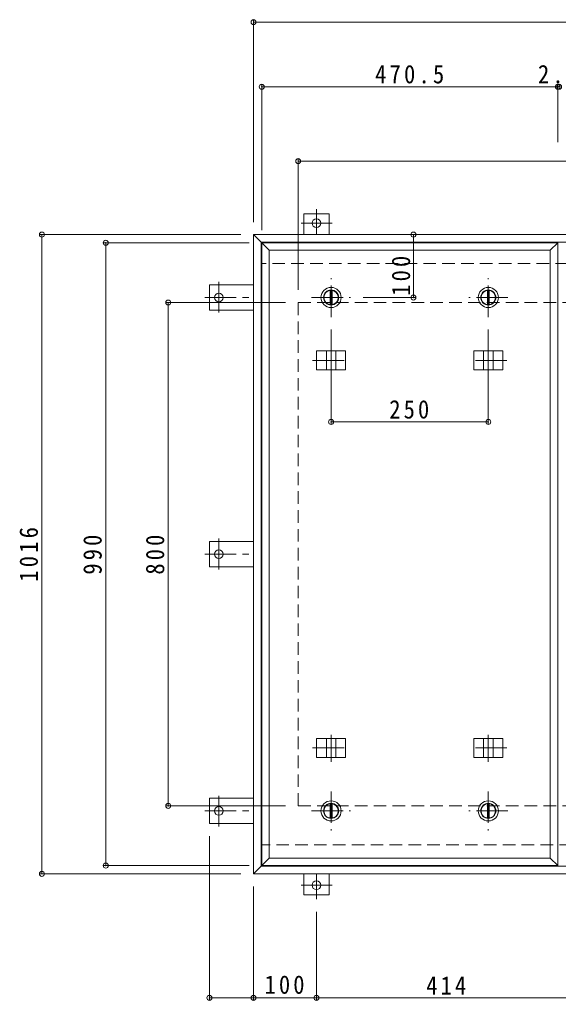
# Model space of a CAD drawing. Units: millimetres at full size, sheet at 1:10. Extents: x -2620 to 2731, y -1962 to 1737.
# Drawn here: x -2551 to -1694, y -176 to 1383 of the extents above; entities that cross this region are included whole.
import ezdxf

# ---------------------------------------------------------------- set-up
doc = ezdxf.new("R2010")
doc.units = ezdxf.units.MM
doc.header["$LTSCALE"] = 10
doc.header["$PDMODE"] = 32
doc.header["$PDSIZE"] = 8
doc.linetypes.add('CHAIN1', pattern=[8, 5, -1, 1, -1])
doc.linetypes.add('DASHED2', pattern=[3, 2, -1])
for name, color, linetype, lineweight in [('0-1_躯体', 2, 'Continuous', 9), ('0-2_仕上', 3, 'Continuous', 9), ('0-3_建具', 4, 'Continuous', 9), ('0-C', 2, 'Continuous', 9), ('0-E', 3, 'Continuous', 9), ('0-F', 7, 'Continuous', 9)]:
    doc.layers.add(name, color=color, linetype=linetype, lineweight=lineweight)
doc.styles.add('ＭＳ ゴシック', font='')
doc.styles.get('ＭＳ ゴシック').set_extended_font_data('MS Gothic')

msp = doc.modelspace()

# ---------------------------------------------------------------- linework, layer by layer
at = {"layer": '0-1_躯体', "linetype": 'DASHED2'}
for p, q in [((-749.08, 995.44), (-2167.08, 995.44)), ((-2108.08, 933.44), (-808.08, 933.44)), ((-2108.08, 133.44), (-2108.08, 933.44)), ((-2108.08, 133.44), (-808.08, 133.44)), ((-1222.83, 71.44), (-2167.08, 71.44))]:
    msp.add_line(p, q, dxfattribs=at)
at = {"layer": '0-1_躯体', "linetype": 'CHAIN1'}
for p, q in [((-1805.83, 910.44), (-1805.83, 972.44)), ((-1774.83, 941.44), (-1836.83, 941.44))]:
    msp.add_line(p, q, dxfattribs=at)
at = {"layer": '0-1_躯体'}
for p, q in [((-1807.33, 952.84), (-1807.33, 930.04)), ((-1804.33, 952.84), (-1804.33, 930.04))]:
    msp.add_line(p, q, dxfattribs=at)
for radius in [16, 12, 11.5]:
    msp.add_circle((-1805.83, 941.44), radius, dxfattribs=at)
at = {"layer": '0-2_仕上'}
for p, q in [((-2166.08, 1028.44), (-2154.08, 1016.44)), ((-2166.08, 1028.44), (-1695.58, 1028.44)), ((-2166.08, 38.44), (-2166.08, 1028.44)), ((-2154.08, 1016.44), (-1707.58, 1016.44)), ((-2154.08, 50.44), (-2154.08, 1016.44)), ((-1707.58, 1016.44), (-1695.58, 1028.44)), ((-1707.58, 1016.44), (-1707.58, 50.44)), ((-1695.58, 1028.44), (-1695.58, 38.44)), ((-2166.08, 38.44), (-2154.08, 50.44)), ((-1695.58, 38.44), (-2166.08, 38.44))]:
    msp.add_line(p, q, dxfattribs=at)
msp.add_lwpolyline([(-1695.58, 38.44), (-1707.58, 50.44), (-2154.08, 50.44)], dxfattribs=at)
at = {"layer": '0-3_建具', "color": 2}
for p, q in [((-2179.08, 1041.44), (-2167.08, 1029.44)), ((-737.08, 1041.44), (-2179.08, 1041.44)), ((-2179.08, 25.44), (-2179.08, 1041.44)), ((-749.08, 1029.44), (-2167.08, 1029.44)), ((-2167.08, 37.44), (-2167.08, 1029.44)), ((-2179.08, 25.44), (-2167.08, 37.44)), ((-749.08, 37.44), (-2167.08, 37.44)), ((-737.08, 25.44), (-2179.08, 25.44))]:
    msp.add_line(p, q, dxfattribs=at)
at = {"layer": '0-3_建具', "linetype": 'CHAIN1'}
for p, q in [((-2055.83, 863.56), (-2055.83, 820.32)), ((-1805.83, 863.56), (-1805.83, 820.32)), ((-2085.24, 841.44), (-2026.42, 841.44)), ((-1776.42, 841.44), (-1835.24, 841.44)), ((-2055.83, 203.32), (-2055.83, 246.56)), ((-1805.83, 203.32), (-1805.83, 246.56)), ((-2085.24, 225.44), (-2026.42, 225.44)), ((-1776.42, 225.44), (-1835.24, 225.44))]:
    msp.add_line(p, q, dxfattribs=at)
at = {"layer": '0-3_建具'}
for p, q in [((-2078.92, 856.44), (-2078.92, 826.44)), ((-2078.92, 856.44), (-2032.74, 856.44)), ((-2063.33, 856.44), (-2063.33, 826.44)), ((-2048.33, 856.44), (-2048.33, 826.44)), ((-2032.74, 856.44), (-2032.74, 826.44)), ((-1782.74, 856.44), (-1828.92, 856.44)), ((-1828.92, 856.44), (-1828.92, 826.44)), ((-1813.33, 856.44), (-1813.33, 826.44)), ((-1798.33, 856.44), (-1798.33, 826.44)), ((-1782.74, 856.44), (-1782.74, 826.44)), ((-2078.92, 826.44), (-2032.74, 826.44)), ((-1782.74, 826.44), (-1828.92, 826.44)), ((-2078.92, 210.44), (-2078.92, 240.44)), ((-2078.92, 240.44), (-2032.74, 240.44)), ((-2063.33, 210.44), (-2063.33, 240.44)), ((-2048.33, 210.44), (-2048.33, 240.44)), ((-2032.74, 210.44), (-2032.74, 240.44)), ((-1782.74, 240.44), (-1828.92, 240.44)), ((-1828.92, 210.44), (-1828.92, 240.44)), ((-1813.33, 210.44), (-1813.33, 240.44)), ((-1798.33, 210.44), (-1798.33, 240.44)), ((-1782.74, 210.44), (-1782.74, 240.44)), ((-2078.92, 210.44), (-2032.74, 210.44)), ((-1782.74, 210.44), (-1828.92, 210.44))]:
    msp.add_line(p, q, dxfattribs=at)
at = {"layer": '0-C', "linetype": 'CHAIN1'}
for p, q in [((-2055.83, 910.44), (-2055.83, 972.44)), ((-2086.83, 941.44), (-2024.83, 941.44)), ((-2055.83, 156.44), (-2055.83, 94.44)), ((-1805.83, 156.44), (-1805.83, 94.44)), ((-2086.83, 125.44), (-2024.83, 125.44)), ((-1774.83, 125.44), (-1836.83, 125.44))]:
    msp.add_line(p, q, dxfattribs=at)
at = {"layer": '0-C'}
for p, q in [((-2057.33, 952.84), (-2057.33, 930.04)), ((-2054.33, 952.84), (-2054.33, 930.04)), ((-2057.33, 114.04), (-2057.33, 136.84)), ((-2054.33, 114.04), (-2054.33, 136.84)), ((-1807.33, 114.04), (-1807.33, 136.84)), ((-1804.33, 114.04), (-1804.33, 136.84))]:
    msp.add_line(p, q, dxfattribs=at)
for centre, radius in [((-2055.83, 941.44), 16), ((-2055.83, 941.44), 12), ((-2055.83, 941.44), 11.5), ((-2055.83, 125.44), 16), ((-1805.83, 125.44), 16), ((-2055.83, 125.44), 12), ((-2055.83, 125.44), 11.5), ((-1805.83, 125.44), 12), ((-1805.83, 125.44), 11.5)]:
    msp.add_circle(centre, radius, dxfattribs=at)
at = {"layer": '0-E', "linetype": 'CHAIN1'}
for p, q in [((-2079.08, 1081.8), (-2079.08, 1041.64)), ((-2054.24, 1059.64), (-2103.13, 1059.64)), ((-2234.28, 966.28), (-2234.28, 917.39)), ((-2256.44, 941.44), (-2179.08, 941.44)), ((-2234.28, 558.28), (-2234.28, 509.39)), ((-2256.44, 533.44), (-2179.08, 533.44)), ((-2234.28, 100.6), (-2234.28, 149.49)), ((-2256.44, 125.44), (-2179.08, 125.44)), ((-2079.08, -14.92), (-2079.08, 25.24)), ((-2054.24, 7.24), (-2103.13, 7.24))]:
    msp.add_line(p, q, dxfattribs=at)
at = {"layer": '0-E'}
for p, q in [((-2059.08, 1074.64), (-2099.08, 1074.64)), ((-2099.08, 1041.44), (-2099.08, 1074.64)), ((-2059.08, 1041.44), (-2059.08, 1074.64)), ((-2249.28, 961.44), (-2249.28, 921.44)), ((-2179.08, 961.44), (-2249.28, 961.44)), ((-2179.08, 921.44), (-2249.28, 921.44)), ((-2249.28, 553.44), (-2249.28, 513.44)), ((-2179.08, 553.44), (-2249.28, 553.44)), ((-2179.08, 513.44), (-2249.28, 513.44)), ((-2179.08, 145.44), (-2249.28, 145.44)), ((-2249.28, 105.44), (-2249.28, 145.44)), ((-2179.08, 105.44), (-2249.28, 105.44)), ((-2099.08, 25.44), (-2099.08, -7.76)), ((-2059.08, 25.44), (-2059.08, -7.76)), ((-2059.08, -7.76), (-2099.08, -7.76))]:
    msp.add_line(p, q, dxfattribs=at)
for centre in [(-2079.08, 1059.64), (-2234.28, 941.44), (-2234.28, 533.44), (-2234.28, 125.44), (-2079.08, 7.24)]:
    msp.add_circle(centre, 7, dxfattribs=at)
at = {"layer": '0-F'}
for p, q in [((-2179.08, 1382.15), (-2179.08, 1061.44)), ((-2179.08, 1379.15), (-737.08, 1379.15)), ((-2166.08, 1279.36), (-2166.08, 1048.44)), ((-1695.58, 1279.36), (-1695.58, 1188.11)), ((-2166.08, 1276.36), (-1695.58, 1276.36)), ((-1695.58, 1276.36), (-1693.33, 1276.36)), ((-2108.08, 1161.16), (-2108.08, 953.44)), ((-2108.08, 1158.16), (-808.08, 1158.16)), ((-2518.49, 1041.44), (-2199.08, 1041.44)), ((-2515.49, 1041.44), (-2515.49, 25.44)), ((-1924.91, 1041.44), (-1924.91, 941.44)), ((-2417.04, 1028.44), (-2186.08, 1028.44)), ((-2414.04, 38.44), (-2414.04, 1028.44)), ((-1921.91, 941.44), (-2004.83, 941.44)), ((-2317.59, 933.44), (-2128.08, 933.44)), ((-2314.59, 133.44), (-2314.59, 933.44)), ((-2055.83, 740.61), (-2055.83, 890.44)), ((-1805.83, 740.61), (-1805.83, 890.44)), ((-2055.83, 743.61), (-1805.83, 743.61)), ((-2317.59, 133.44), (-2128.08, 133.44)), ((-2249.28, -174.73), (-2249.28, 85.44)), ((-2417.04, 38.44), (-2186.08, 38.44)), ((-2518.49, 25.44), (-2199.08, 25.44)), ((-2179.08, -174.73), (-2179.08, 5.44)), ((-2079.08, -174.73), (-2079.08, -34.92)), ((-2249.28, -171.73), (-2179.08, -171.73)), ((-2179.08, -171.73), (-2079.08, -171.73)), ((-2079.08, -171.73), (-1665.08, -171.73))]:
    msp.add_line(p, q, dxfattribs=at)
for p in [(-2179.08, 1379.15), (-2166.08, 1276.36), (-1695.58, 1276.36), (-1693.33, 1276.36), (-2108.08, 1158.16), (-2515.49, 1041.44), (-1924.91, 1041.44), (-2414.04, 1028.44), (-2314.59, 933.44), (-1924.91, 941.44), (-2055.83, 743.61), (-1805.83, 743.61), (-2314.59, 133.44), (-2414.04, 38.44), (-2515.49, 25.44), (-2249.28, -171.73), (-2179.08, -171.73), (-2079.08, -171.73)]:
    msp.add_point(p, dxfattribs=at)

# ---------------------------------------------------------------- texts
at = {"layer": '0-F', "color": 2, "char_height": 29.33, "attachment_point": 7, "style": 'ＭＳ ゴシック'}
for s, insert in [('\\T1.28;\\W0.9;470.5', (-1985.83, 1281.36)), ('\\T1.27;\\W0.9;2.3', (-1726.96, 1281.36)), ('\\T1.27;\\W0.9;250', (-1963.33, 748.61)), ('\\T1.27;\\W0.9;100', (-2161.58, -165.73)), ('\\T1.27;\\W0.9;414', (-1904.58, -166.73))]:
    msp.add_mtext(s, dxfattribs=dict(at, insert=insert))
at = {"layer": '0-F', "color": 2, "char_height": 29.33, "attachment_point": 7, "rotation": 90, "style": 'ＭＳ ゴシック'}
for s, insert in [('\\T1.27;\\W0.9;100', (-1929.71, 944.22)), ('\\T1.28;\\W0.9;1016', (-2521.49, 489.69)), ('\\T1.27;\\W0.9;990', (-2420.04, 500.94)), ('\\T1.27;\\W0.9;800', (-2320.59, 500.94))]:
    msp.add_mtext(s, dxfattribs=dict(at, insert=insert))

doc.saveas('drawing.dxf')
